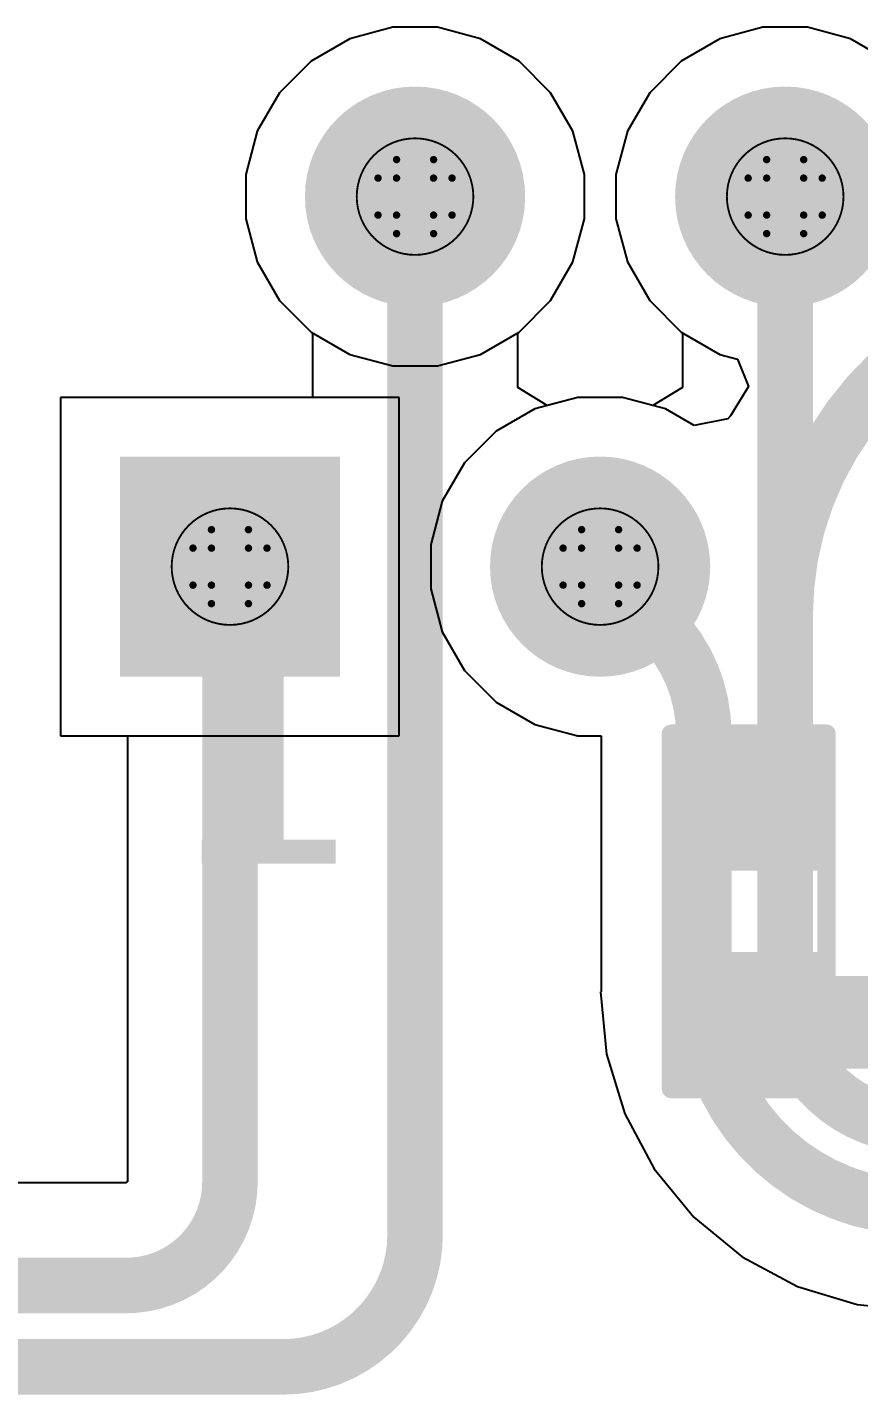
# Model space of a CAD drawing. Header units: inches. Extents: x 0 to 11.4, y 0 to 6.8.
# Drawn here: x 3.0195 to 3.2441, y 2.5414 to 2.9109 of the extents above; entities that cross this region are included whole.
import ezdxf

# ---------------------------------------------------------------- set-up
doc = ezdxf.new("R2010")
doc.units = ezdxf.units.IN
doc.header["$MEASUREMENT"] = 0
for name, color, linetype in [('Bottom Layer', 5, 'Continuous'), ('Bottom Overlay', 54, 'Continuous'), ('Bottom Paste', 16, 'Continuous'), ('Bottom Solder', 6, 'Continuous'), ('Dimension', 6, 'Continuous'), ('Drill Drawing', 1, 'Continuous'), ('Multi-Layer', 9, 'Continuous'), ('Pad Holes', 156, 'Continuous'), ('Top Layer', 1, 'Continuous'), ('Top Overlay', 2, 'Continuous'), ('Top Solder', 216, 'Continuous')]:
    doc.layers.add(name, color=color, linetype=linetype)
doc.styles.add('Arial', font='', dxfattribs={"height": 0.2})
doc.styles.get('Arial').set_extended_font_data('Arial')

# ---------------------------------------------------------------- blocks, each defined once
blk = doc.blocks.new('R___0603_B_44')
at = {"layer": 'Bottom Layer'}
for points in [[(-0.045, -0.0175), (-0.045, 0.0175), (-0.015, 0.0175), (-0.015, -0.0175)], [(0.015, -0.0175), (0.015, 0.0175), (0.045, 0.0175), (0.045, -0.0175)]]:
    blk.add_hatch(color=5, dxfattribs=at).paths.add_polyline_path(points)
at = {"layer": 'Bottom Paste'}
for points in [[(-0.045, -0.0175), (-0.045, 0.0175), (-0.015, 0.0175), (-0.015, -0.0175)], [(0.015, -0.0175), (0.015, 0.0175), (0.045, 0.0175), (0.045, -0.0175)]]:
    blk.add_hatch(color=16, dxfattribs=at).paths.add_polyline_path(points)
at = {"layer": 'Bottom Solder'}
for points in [[(-0.049, -0.0215), (-0.049, 0.0215), (-0.011, 0.0215), (-0.011, -0.0215)], [(0.011, -0.0215), (0.011, 0.0215), (0.049, 0.0215), (0.049, -0.0215)]]:
    blk.add_hatch(color=6, dxfattribs=at).paths.add_polyline_path(points)
at = {"layer": 'Bottom Overlay', "const_width": 0.005}
for points in [[(0.048, 0.021), (-0.048, 0.021)], [(-0.048, -0.021), (-0.048, 0.021)], [(0.048, -0.021), (0.048, 0.021)], [(0.048, -0.021), (-0.048, -0.021)]]:
    blk.add_lwpolyline(points, dxfattribs=at)
at = {"layer": 'Bottom Overlay', "const_width": 0.0025}
for points in [[(-0.04925, 0.021, 1), (-0.04675, 0.021, 1)], [(-0.04925, 0.021, 1), (-0.04675, 0.021, 1)], [(0.04675, 0.021, 1), (0.04925, 0.021, 1)], [(0.04675, 0.021, 1), (0.04925, 0.021, 1)], [(-0.04925, -0.021, 1), (-0.04675, -0.021, 1)], [(-0.04925, -0.021, 1), (-0.04675, -0.021, 1)], [(0.04675, -0.021, 1), (0.04925, -0.021, 1)], [(0.04675, -0.021, 1), (0.04925, -0.021, 1)]]:
    blk.add_lwpolyline(points, format="xyb", close=True, dxfattribs=at)
blk = doc.blocks.new('NE8FBV_C5_LED_57')
at = {"layer": 'Bottom Layer'}
h = blk.add_hatch(color=5, dxfattribs=at)
edge = h.paths.add_edge_path()
edge.add_arc((-0.1128, -0.05354), 0.02575, 0, 360)
h = blk.add_hatch(color=5, dxfattribs=at)
edge = h.paths.add_edge_path()
edge.add_arc((-0.0128, -0.05354), 0.02575, 0, 360)
blk.add_hatch(color=5, dxfattribs=at).paths.add_polyline_path([(-0.18854, -0.1278), (-0.13705, -0.1278), (-0.13705, -0.17929), (-0.18854, -0.17929)])
h = blk.add_hatch(color=5, dxfattribs=at)
edge = h.paths.add_edge_path()
edge.add_arc((-0.0628, -0.15354), 0.02575, 0, 360)
at = {"layer": 'Bottom Solder'}
h = blk.add_hatch(color=6, dxfattribs=at)
edge = h.paths.add_edge_path()
edge.add_arc((-0.1128, -0.05354), 0.02975, 0, 360)
h = blk.add_hatch(color=6, dxfattribs=at)
edge = h.paths.add_edge_path()
edge.add_arc((-0.0128, -0.05354), 0.02975, 0, 360)
blk.add_hatch(color=6, dxfattribs=at).paths.add_polyline_path([(-0.19254, -0.1238), (-0.13305, -0.1238), (-0.13305, -0.18329), (-0.19254, -0.18329)])
h = blk.add_hatch(color=6, dxfattribs=at)
edge = h.paths.add_edge_path()
edge.add_arc((-0.0628, -0.15354), 0.02975, 0, 360)
at = {"layer": 'Multi-Layer'}
h = blk.add_hatch(color=9, dxfattribs=at)
edge = h.paths.add_edge_path()
edge.add_arc((-0.1128, -0.05354), 0.02575, 0, 360)
h = blk.add_hatch(color=9, dxfattribs=at)
edge = h.paths.add_edge_path()
edge.add_arc((-0.0128, -0.05354), 0.02575, 0, 360)
blk.add_hatch(color=9, dxfattribs=at).paths.add_polyline_path([(-0.18854, -0.1278), (-0.13705, -0.1278), (-0.13705, -0.17929), (-0.18854, -0.17929)])
h = blk.add_hatch(color=9, dxfattribs=at)
edge = h.paths.add_edge_path()
edge.add_arc((-0.0628, -0.15354), 0.02575, 0, 360)
at = {"layer": 'Pad Holes'}
h = blk.add_hatch(color=7, dxfattribs=at)
edge = h.paths.add_edge_path()
edge.add_arc((-0.1128, -0.05354), 0.01575, 0, 360)
h = blk.add_hatch(color=7, dxfattribs=at)
edge = h.paths.add_edge_path()
edge.add_arc((-0.0128, -0.05354), 0.01575, 0, 360)
h = blk.add_hatch(color=7, dxfattribs=at)
edge = h.paths.add_edge_path()
edge.add_arc((-0.1628, -0.15354), 0.01575, 0, 360)
h = blk.add_hatch(color=7, dxfattribs=at)
edge = h.paths.add_edge_path()
edge.add_arc((-0.0628, -0.15354), 0.01575, 0, 360)
at = {"layer": 'Top Layer'}
h = blk.add_hatch(color=1, dxfattribs=at)
edge = h.paths.add_edge_path()
edge.add_arc((-0.1128, -0.05354), 0.02575, 0, 360)
h = blk.add_hatch(color=1, dxfattribs=at)
edge = h.paths.add_edge_path()
edge.add_arc((-0.0128, -0.05354), 0.02575, 0, 360)
blk.add_hatch(color=1, dxfattribs=at).paths.add_polyline_path([(-0.18854, -0.1278), (-0.13705, -0.1278), (-0.13705, -0.17929), (-0.18854, -0.17929)])
h = blk.add_hatch(color=1, dxfattribs=at)
edge = h.paths.add_edge_path()
edge.add_arc((-0.0628, -0.15354), 0.02575, 0, 360)
at = {"layer": 'Top Solder'}
h = blk.add_hatch(color=216, dxfattribs=at)
edge = h.paths.add_edge_path()
edge.add_arc((-0.1128, -0.05354), 0.02975, 0, 360)
h = blk.add_hatch(color=216, dxfattribs=at)
edge = h.paths.add_edge_path()
edge.add_arc((-0.0128, -0.05354), 0.02975, 0, 360)
blk.add_hatch(color=216, dxfattribs=at).paths.add_polyline_path([(-0.19254, -0.1238), (-0.13305, -0.1238), (-0.13305, -0.18329), (-0.19254, -0.18329)])
h = blk.add_hatch(color=216, dxfattribs=at)
edge = h.paths.add_edge_path()
edge.add_arc((-0.0628, -0.15354), 0.02975, 0, 360)
at = {"layer": 'Top Overlay', "style": 'Arial'}
blk.add_text('1', height=0.06, dxfattribs=at).set_placement((-0.1768, -0.23382))

msp = doc.modelspace()

# ---------------------------------------------------------------- linework, layer by layer
at = {"layer": 'Bottom Layer'}
for p, q in [((3.11819, 2.91091), (3.10655, 2.90779)), ((3.13024, 2.91091), (3.11819, 2.91091)), ((3.14187, 2.90779), (3.13024, 2.91091)), ((3.21819, 2.91091), (3.20655, 2.90779)), ((3.23024, 2.91091), (3.21819, 2.91091)), ((3.24187, 2.90779), (3.23024, 2.91091)), ((3.10655, 2.90779), (3.09612, 2.90177)), ((3.1523, 2.90177), (3.14187, 2.90779)), ((3.20655, 2.90779), (3.19612, 2.90177)), ((3.2523, 2.90177), (3.24187, 2.90779)), ((3.09612, 2.90177), (3.08761, 2.89325)), ((3.16082, 2.89325), (3.1523, 2.90177)), ((3.19612, 2.90177), (3.18761, 2.89325)), ((3.08761, 2.89325), (3.08158, 2.88282)), ((3.16684, 2.88282), (3.16082, 2.89325)), ((3.18761, 2.89325), (3.18158, 2.88282)), ((3.08158, 2.88282), (3.07846, 2.87118)), ((3.16996, 2.87118), (3.16684, 2.88282)), ((3.18158, 2.88282), (3.17846, 2.87118)), ((3.07846, 2.87118), (3.07846, 2.85913)), ((3.16996, 2.85913), (3.16996, 2.87118)), ((3.17846, 2.87118), (3.17846, 2.85913)), ((3.07846, 2.85913), (3.08158, 2.8475)), ((3.16684, 2.8475), (3.16996, 2.85913)), ((3.17846, 2.85913), (3.18158, 2.8475)), ((3.08158, 2.8475), (3.08761, 2.83707)), ((3.16082, 2.83707), (3.16684, 2.8475)), ((3.18158, 2.8475), (3.18761, 2.83707)), ((3.08761, 2.83707), (3.09612, 2.82855)), ((3.1523, 2.82855), (3.16082, 2.83707)), ((3.18761, 2.83707), (3.19612, 2.82855)), ((3.09612, 2.82855), (3.09648, 2.82835)), ((3.09648, 2.82835), (3.09648, 2.81091)), ((3.15195, 2.82835), (3.1523, 2.82855)), ((3.15195, 2.81357), (3.15195, 2.82835)), ((3.19612, 2.82855), (3.19648, 2.82835)), ((3.19648, 2.82835), (3.19648, 2.81357)), ((3.15995, 2.8087), (3.15195, 2.81357)), ((3.19648, 2.81357), (3.18848, 2.8087)), ((3.09648, 2.81091), (3.02846, 2.81091)), ((3.02846, 2.81091), (3.02846, 2.71941)), ((3.16819, 2.81091), (3.15995, 2.8087)), ((3.18024, 2.81091), (3.16819, 2.81091)), ((3.18848, 2.8087), (3.18024, 2.81091)), ((3.02846, 2.71941), (3.04648, 2.71941)), ((3.04648, 2.71941), (3.04648, 2.59889)), ((3.04621, 2.59863), (2.9654, 2.59863)), ((3.04648, 2.59889), (3.04621, 2.59889)), ((3.04621, 2.59889), (3.04621, 2.59863))]:
    msp.add_line(p, q, dxfattribs=at)
for points, const_width in [([(3.12421, 2.58453), (3.12421, 2.86516)], 0.015), ([(3.22421, 2.702), (3.22421, 2.86516)], 0.015), ([(3.07421, 2.59889), (3.07421, 2.76516)], 0.015), ([(3.22421, 2.642), (3.27721, 2.642)], 0.025), ([(3.00297, 2.57089), (3.04621, 2.57089)], 0.015), ([(2.52419, 2.54889), (3.08857, 2.54889)], 0.015)]:
    msp.add_lwpolyline(points, dxfattribs=dict(at, const_width=const_width))
for points, const_width in [([(3.12046, 2.86516, 1), (3.12796, 2.86516, 1)], 0.0075), ([(3.22046, 2.86516, 1), (3.22796, 2.86516, 1)], 0.0075), ([(3.07046, 2.76516, 1), (3.07796, 2.76516, 1)], 0.0075), ([(3.22046, 2.702, 1), (3.22796, 2.702, 1)], 0.0075), ([(3.21796, 2.642, 1), (3.23046, 2.642, 1)], 0.0125), ([(3.07046, 2.59889, 1), (3.07796, 2.59889, 1)], 0.0075), ([(3.07046, 2.59889, 1), (3.07796, 2.59889, 1)], 0.0075), ([(3.12046, 2.58453, 1), (3.12796, 2.58453, 1)], 0.0075), ([(3.12046, 2.58453, 1), (3.12796, 2.58453, 1)], 0.0075), ([(3.04246, 2.57089, 1), (3.04996, 2.57089, 1)], 0.0075), ([(3.04246, 2.57089, 1), (3.04996, 2.57089, 1)], 0.0075), ([(3.08482, 2.54889, 1), (3.09232, 2.54889, 1)], 0.0075), ([(3.08482, 2.54889, 1), (3.09232, 2.54889, 1)], 0.0075)]:
    msp.add_lwpolyline(points, format="xyb", close=True, dxfattribs=dict(at, const_width=const_width))
at = {"layer": 'Bottom Layer', "const_width": 0.015}
for points in [[(3.07421, 2.59889, -0.414214), (3.04621, 2.57089)], [(3.12421, 2.58453, -0.414214), (3.08857, 2.54889)]]:
    msp.add_lwpolyline(points, format="xyb", dxfattribs=at)
at = {"layer": 'Dimension'}
for points, const_width in [([(3.13996, 2.86516, 1), (3.10846, 2.86516, 1)], 0.0005), ([(3.23996, 2.86516, 1), (3.20846, 2.86516, 1)], 0.0005), ([(3.10834, 2.86516, 1), (3.10859, 2.86516, 1)], 0.00025), ([(3.13984, 2.86516, 1), (3.14009, 2.86516, 1)], 0.00025), ([(3.20834, 2.86516, 1), (3.20859, 2.86516, 1)], 0.00025), ([(3.23984, 2.86516, 1), (3.24009, 2.86516, 1)], 0.00025), ([(3.08996, 2.76516, 1), (3.05846, 2.76516, 1)], 0.0005), ([(3.18996, 2.76516, 1), (3.15846, 2.76516, 1)], 0.0005), ([(3.05834, 2.76516, 1), (3.05859, 2.76516, 1)], 0.00025), ([(3.08984, 2.76516, 1), (3.09009, 2.76516, 1)], 0.00025), ([(3.15834, 2.76516, 1), (3.15859, 2.76516, 1)], 0.00025), ([(3.18984, 2.76516, 1), (3.19009, 2.76516, 1)], 0.00025)]:
    msp.add_lwpolyline(points, format="xyb", close=True, dxfattribs=dict(at, const_width=const_width))
at = {"layer": 'Drill Drawing', "const_width": 0.002}
for points in [[(3.11921, 2.87016), (3.11921, 2.87516)], [(3.11921, 2.87516), (3.12921, 2.87516)], [(3.12921, 2.87016), (3.12921, 2.87516)], [(3.21921, 2.87016), (3.21921, 2.87516)], [(3.21921, 2.87516), (3.22921, 2.87516)], [(3.22921, 2.87016), (3.22921, 2.87516)], [(3.11421, 2.86016), (3.11421, 2.87016)], [(3.11421, 2.87016), (3.11921, 2.87016)], [(3.12921, 2.87016), (3.13421, 2.87016)], [(3.13421, 2.86016), (3.13421, 2.87016)], [(3.21421, 2.86016), (3.21421, 2.87016)], [(3.21421, 2.87016), (3.21921, 2.87016)], [(3.22921, 2.87016), (3.23421, 2.87016)], [(3.23421, 2.86016), (3.23421, 2.87016)], [(3.11421, 2.86016), (3.11921, 2.86016)], [(3.11921, 2.85516), (3.11921, 2.86016)], [(3.12921, 2.86016), (3.13421, 2.86016)], [(3.12921, 2.85516), (3.12921, 2.86016)], [(3.21421, 2.86016), (3.21921, 2.86016)], [(3.21921, 2.85516), (3.21921, 2.86016)], [(3.22921, 2.86016), (3.23421, 2.86016)], [(3.22921, 2.85516), (3.22921, 2.86016)], [(3.11921, 2.85516), (3.12921, 2.85516)], [(3.21921, 2.85516), (3.22921, 2.85516)], [(3.06921, 2.77016), (3.06921, 2.77516)], [(3.06921, 2.77516), (3.07921, 2.77516)], [(3.07921, 2.77016), (3.07921, 2.77516)], [(3.16921, 2.77016), (3.16921, 2.77516)], [(3.16921, 2.77516), (3.17921, 2.77516)], [(3.17921, 2.77016), (3.17921, 2.77516)], [(3.06421, 2.76016), (3.06421, 2.77016)], [(3.06421, 2.77016), (3.06921, 2.77016)], [(3.07921, 2.77016), (3.08421, 2.77016)], [(3.08421, 2.76016), (3.08421, 2.77016)], [(3.16421, 2.76016), (3.16421, 2.77016)], [(3.16421, 2.77016), (3.16921, 2.77016)], [(3.17921, 2.77016), (3.18421, 2.77016)], [(3.18421, 2.76016), (3.18421, 2.77016)], [(3.06421, 2.76016), (3.06921, 2.76016)], [(3.06921, 2.75516), (3.06921, 2.76016)], [(3.07921, 2.76016), (3.08421, 2.76016)], [(3.07921, 2.75516), (3.07921, 2.76016)], [(3.16421, 2.76016), (3.16921, 2.76016)], [(3.16921, 2.75516), (3.16921, 2.76016)], [(3.17921, 2.76016), (3.18421, 2.76016)], [(3.17921, 2.75516), (3.17921, 2.76016)], [(3.06921, 2.75516), (3.07921, 2.75516)], [(3.16921, 2.75516), (3.17921, 2.75516)]]:
    msp.add_lwpolyline(points, dxfattribs=at)
at = {"layer": 'Drill Drawing', "const_width": 0.001}
for points in [[(3.11871, 2.87516, 1), (3.11971, 2.87516, 1)], [(3.11871, 2.87516, 1), (3.11971, 2.87516, 1)], [(3.12871, 2.87516, 1), (3.12971, 2.87516, 1)], [(3.12871, 2.87516, 1), (3.12971, 2.87516, 1)], [(3.21871, 2.87516, 1), (3.21971, 2.87516, 1)], [(3.21871, 2.87516, 1), (3.21971, 2.87516, 1)], [(3.22871, 2.87516, 1), (3.22971, 2.87516, 1)], [(3.22871, 2.87516, 1), (3.22971, 2.87516, 1)], [(3.11371, 2.87016, 1), (3.11471, 2.87016, 1)], [(3.11371, 2.87016, 1), (3.11471, 2.87016, 1)], [(3.11871, 2.87016, 1), (3.11971, 2.87016, 1)], [(3.11871, 2.87016, 1), (3.11971, 2.87016, 1)], [(3.12871, 2.87016, 1), (3.12971, 2.87016, 1)], [(3.12871, 2.87016, 1), (3.12971, 2.87016, 1)], [(3.13371, 2.87016, 1), (3.13471, 2.87016, 1)], [(3.13371, 2.87016, 1), (3.13471, 2.87016, 1)], [(3.21371, 2.87016, 1), (3.21471, 2.87016, 1)], [(3.21371, 2.87016, 1), (3.21471, 2.87016, 1)], [(3.21871, 2.87016, 1), (3.21971, 2.87016, 1)], [(3.21871, 2.87016, 1), (3.21971, 2.87016, 1)], [(3.22871, 2.87016, 1), (3.22971, 2.87016, 1)], [(3.22871, 2.87016, 1), (3.22971, 2.87016, 1)], [(3.23371, 2.87016, 1), (3.23471, 2.87016, 1)], [(3.23371, 2.87016, 1), (3.23471, 2.87016, 1)], [(3.11371, 2.86016, 1), (3.11471, 2.86016, 1)], [(3.11371, 2.86016, 1), (3.11471, 2.86016, 1)], [(3.11871, 2.86016, 1), (3.11971, 2.86016, 1)], [(3.11871, 2.86016, 1), (3.11971, 2.86016, 1)], [(3.12871, 2.86016, 1), (3.12971, 2.86016, 1)], [(3.12871, 2.86016, 1), (3.12971, 2.86016, 1)], [(3.13371, 2.86016, 1), (3.13471, 2.86016, 1)], [(3.13371, 2.86016, 1), (3.13471, 2.86016, 1)], [(3.21371, 2.86016, 1), (3.21471, 2.86016, 1)], [(3.21371, 2.86016, 1), (3.21471, 2.86016, 1)], [(3.21871, 2.86016, 1), (3.21971, 2.86016, 1)], [(3.21871, 2.86016, 1), (3.21971, 2.86016, 1)], [(3.22871, 2.86016, 1), (3.22971, 2.86016, 1)], [(3.22871, 2.86016, 1), (3.22971, 2.86016, 1)], [(3.23371, 2.86016, 1), (3.23471, 2.86016, 1)], [(3.23371, 2.86016, 1), (3.23471, 2.86016, 1)], [(3.11871, 2.85516, 1), (3.11971, 2.85516, 1)], [(3.11871, 2.85516, 1), (3.11971, 2.85516, 1)], [(3.12871, 2.85516, 1), (3.12971, 2.85516, 1)], [(3.12871, 2.85516, 1), (3.12971, 2.85516, 1)], [(3.21871, 2.85516, 1), (3.21971, 2.85516, 1)], [(3.21871, 2.85516, 1), (3.21971, 2.85516, 1)], [(3.22871, 2.85516, 1), (3.22971, 2.85516, 1)], [(3.22871, 2.85516, 1), (3.22971, 2.85516, 1)], [(3.06871, 2.77516, 1), (3.06971, 2.77516, 1)], [(3.06871, 2.77516, 1), (3.06971, 2.77516, 1)], [(3.07871, 2.77516, 1), (3.07971, 2.77516, 1)], [(3.07871, 2.77516, 1), (3.07971, 2.77516, 1)], [(3.16871, 2.77516, 1), (3.16971, 2.77516, 1)], [(3.16871, 2.77516, 1), (3.16971, 2.77516, 1)], [(3.17871, 2.77516, 1), (3.17971, 2.77516, 1)], [(3.17871, 2.77516, 1), (3.17971, 2.77516, 1)], [(3.06371, 2.77016, 1), (3.06471, 2.77016, 1)], [(3.06371, 2.77016, 1), (3.06471, 2.77016, 1)], [(3.06871, 2.77016, 1), (3.06971, 2.77016, 1)], [(3.06871, 2.77016, 1), (3.06971, 2.77016, 1)], [(3.07871, 2.77016, 1), (3.07971, 2.77016, 1)], [(3.07871, 2.77016, 1), (3.07971, 2.77016, 1)], [(3.08371, 2.77016, 1), (3.08471, 2.77016, 1)], [(3.08371, 2.77016, 1), (3.08471, 2.77016, 1)], [(3.16371, 2.77016, 1), (3.16471, 2.77016, 1)], [(3.16371, 2.77016, 1), (3.16471, 2.77016, 1)], [(3.16871, 2.77016, 1), (3.16971, 2.77016, 1)], [(3.16871, 2.77016, 1), (3.16971, 2.77016, 1)], [(3.17871, 2.77016, 1), (3.17971, 2.77016, 1)], [(3.17871, 2.77016, 1), (3.17971, 2.77016, 1)], [(3.18371, 2.77016, 1), (3.18471, 2.77016, 1)], [(3.18371, 2.77016, 1), (3.18471, 2.77016, 1)], [(3.06371, 2.76016, 1), (3.06471, 2.76016, 1)], [(3.06371, 2.76016, 1), (3.06471, 2.76016, 1)], [(3.06871, 2.76016, 1), (3.06971, 2.76016, 1)], [(3.06871, 2.76016, 1), (3.06971, 2.76016, 1)], [(3.07871, 2.76016, 1), (3.07971, 2.76016, 1)], [(3.07871, 2.76016, 1), (3.07971, 2.76016, 1)], [(3.08371, 2.76016, 1), (3.08471, 2.76016, 1)], [(3.08371, 2.76016, 1), (3.08471, 2.76016, 1)], [(3.16371, 2.76016, 1), (3.16471, 2.76016, 1)], [(3.16371, 2.76016, 1), (3.16471, 2.76016, 1)], [(3.16871, 2.76016, 1), (3.16971, 2.76016, 1)], [(3.16871, 2.76016, 1), (3.16971, 2.76016, 1)], [(3.17871, 2.76016, 1), (3.17971, 2.76016, 1)], [(3.17871, 2.76016, 1), (3.17971, 2.76016, 1)], [(3.18371, 2.76016, 1), (3.18471, 2.76016, 1)], [(3.18371, 2.76016, 1), (3.18471, 2.76016, 1)], [(3.06871, 2.75516, 1), (3.06971, 2.75516, 1)], [(3.06871, 2.75516, 1), (3.06971, 2.75516, 1)], [(3.07871, 2.75516, 1), (3.07971, 2.75516, 1)], [(3.07871, 2.75516, 1), (3.07971, 2.75516, 1)], [(3.16871, 2.75516, 1), (3.16971, 2.75516, 1)], [(3.16871, 2.75516, 1), (3.16971, 2.75516, 1)], [(3.17871, 2.75516, 1), (3.17971, 2.75516, 1)], [(3.17871, 2.75516, 1), (3.17971, 2.75516, 1)]]:
    msp.add_lwpolyline(points, format="xyb", close=True, dxfattribs=at)
at = {"layer": 'Top Layer'}
for p, q in [((3.11819, 2.91091), (3.10655, 2.90779)), ((3.13024, 2.91091), (3.11819, 2.91091)), ((3.14187, 2.90779), (3.13024, 2.91091)), ((3.21819, 2.91091), (3.20655, 2.90779)), ((3.23024, 2.91091), (3.21819, 2.91091)), ((3.24187, 2.90779), (3.23024, 2.91091)), ((3.10655, 2.90779), (3.09612, 2.90177)), ((3.1523, 2.90177), (3.14187, 2.90779)), ((3.20655, 2.90779), (3.19612, 2.90177)), ((3.2523, 2.90177), (3.24187, 2.90779)), ((3.09612, 2.90177), (3.08761, 2.89325)), ((3.16082, 2.89325), (3.1523, 2.90177)), ((3.19612, 2.90177), (3.18761, 2.89325)), ((3.08761, 2.89325), (3.08158, 2.88282)), ((3.16684, 2.88282), (3.16082, 2.89325)), ((3.18761, 2.89325), (3.18158, 2.88282)), ((3.08158, 2.88282), (3.07846, 2.87118)), ((3.16996, 2.87118), (3.16684, 2.88282)), ((3.18158, 2.88282), (3.17846, 2.87118)), ((3.07846, 2.87118), (3.07846, 2.85913)), ((3.16996, 2.85913), (3.16996, 2.87118)), ((3.17846, 2.87118), (3.17846, 2.85913)), ((3.07846, 2.85913), (3.08158, 2.8475)), ((3.16684, 2.8475), (3.16996, 2.85913)), ((3.17846, 2.85913), (3.18158, 2.8475)), ((3.08158, 2.8475), (3.08761, 2.83707)), ((3.16082, 2.83707), (3.16684, 2.8475)), ((3.18158, 2.8475), (3.18761, 2.83707)), ((3.08761, 2.83707), (3.09612, 2.82855)), ((3.1523, 2.82855), (3.16082, 2.83707)), ((3.18761, 2.83707), (3.19612, 2.82855)), ((3.09612, 2.82855), (3.10655, 2.82253)), ((3.14187, 2.82253), (3.1523, 2.82855)), ((3.19612, 2.82855), (3.20655, 2.82253)), ((3.10655, 2.82253), (3.11819, 2.81941)), ((3.11819, 2.81941), (3.13024, 2.81941)), ((3.13024, 2.81941), (3.14187, 2.82253)), ((3.20655, 2.82253), (3.21131, 2.82125)), ((3.21131, 2.82125), (3.21428, 2.81382)), ((3.21428, 2.81382), (3.20944, 2.80594)), ((3.11996, 2.81091), (3.02846, 2.81091)), ((3.02846, 2.81091), (3.02846, 2.71941)), ((3.11996, 2.71941), (3.11996, 2.81091)), ((3.16819, 2.81091), (3.15655, 2.80779)), ((3.18024, 2.81091), (3.16819, 2.81091)), ((3.19187, 2.80779), (3.18024, 2.81091)), ((3.15655, 2.80779), (3.14612, 2.80177)), ((3.19962, 2.80331), (3.19187, 2.80779)), ((3.2087, 2.80507), (3.19962, 2.80331)), ((3.20944, 2.80594), (3.2087, 2.80507)), ((3.14612, 2.80177), (3.13761, 2.79325)), ((3.13761, 2.79325), (3.13158, 2.78282)), ((3.13158, 2.78282), (3.12846, 2.77118)), ((3.12846, 2.77118), (3.12846, 2.75913)), ((3.12846, 2.75913), (3.13158, 2.7475)), ((3.13158, 2.7475), (3.13761, 2.73707)), ((3.13761, 2.73707), (3.14612, 2.72855)), ((3.14612, 2.72855), (3.15655, 2.72253)), ((3.15655, 2.72253), (3.16819, 2.71941)), ((3.02846, 2.71941), (3.11996, 2.71941)), ((3.16819, 2.71941), (3.17448, 2.71941)), ((3.17448, 2.71941), (3.17448, 2.65026)), ((3.17448, 2.65026), (3.1743, 2.65026)), ((3.1743, 2.65026), (3.17595, 2.63345)), ((3.17595, 2.63345), (3.18086, 2.61728)), ((3.18086, 2.61728), (3.18882, 2.60238)), ((3.18882, 2.60238), (3.19954, 2.58933)), ((3.19954, 2.58933), (3.2126, 2.57861)), ((3.2126, 2.57861), (3.2275, 2.57064)), ((3.2275, 2.57064), (3.24366, 2.56574)), ((3.24366, 2.56574), (3.26047, 2.56408))]:
    msp.add_line(p, q, dxfattribs=at)
at = {"layer": 'Top Layer', "const_width": 0.015}
for points in [[(3.22421, 2.75198, -0.277471), (3.27207, 2.83159)], [(3.19008, 2.74929, -0.198912), (3.20221, 2.72)], [(3.26047, 2.592, -0.414214), (3.20221, 2.65026)], [(3.26047, 2.614, -0.414214), (3.22421, 2.65026)]]:
    msp.add_lwpolyline(points, format="xyb", dxfattribs=at)
for points in [[(3.17421, 2.76516), (3.19008, 2.74929)], [(3.22421, 2.65026), (3.22421, 2.75198)], [(3.20221, 2.65026), (3.20221, 2.72)]]:
    msp.add_lwpolyline(points, dxfattribs=at)
at = {"layer": 'Top Layer', "const_width": 0.0075}
for points in [[(3.17046, 2.76516, 1), (3.17796, 2.76516, 1)], [(3.18633, 2.74929, 1), (3.19383, 2.74929, 1)], [(3.18633, 2.74929, 1), (3.19383, 2.74929, 1)], [(3.22046, 2.75198, 1), (3.22796, 2.75198, 1)], [(3.22046, 2.75198, 1), (3.22796, 2.75198, 1)], [(3.19846, 2.72, 1), (3.20596, 2.72, 1)], [(3.19846, 2.72, 1), (3.20596, 2.72, 1)], [(3.19846, 2.65026, 1), (3.20596, 2.65026, 1)], [(3.19846, 2.65026, 1), (3.20596, 2.65026, 1)], [(3.22046, 2.65026, 1), (3.22796, 2.65026, 1)], [(3.22046, 2.65026, 1), (3.22796, 2.65026, 1)]]:
    msp.add_lwpolyline(points, format="xyb", close=True, dxfattribs=at)

# ---------------------------------------------------------------- block references
msp.add_blockref('NE8FBV_C5_LED_57', (3.23701, 2.9187))
at = {"rotation": 270}
msp.add_blockref('R___0603_B_44', (3.21437, 2.672), dxfattribs=at)

doc.saveas('drawing.dxf')
